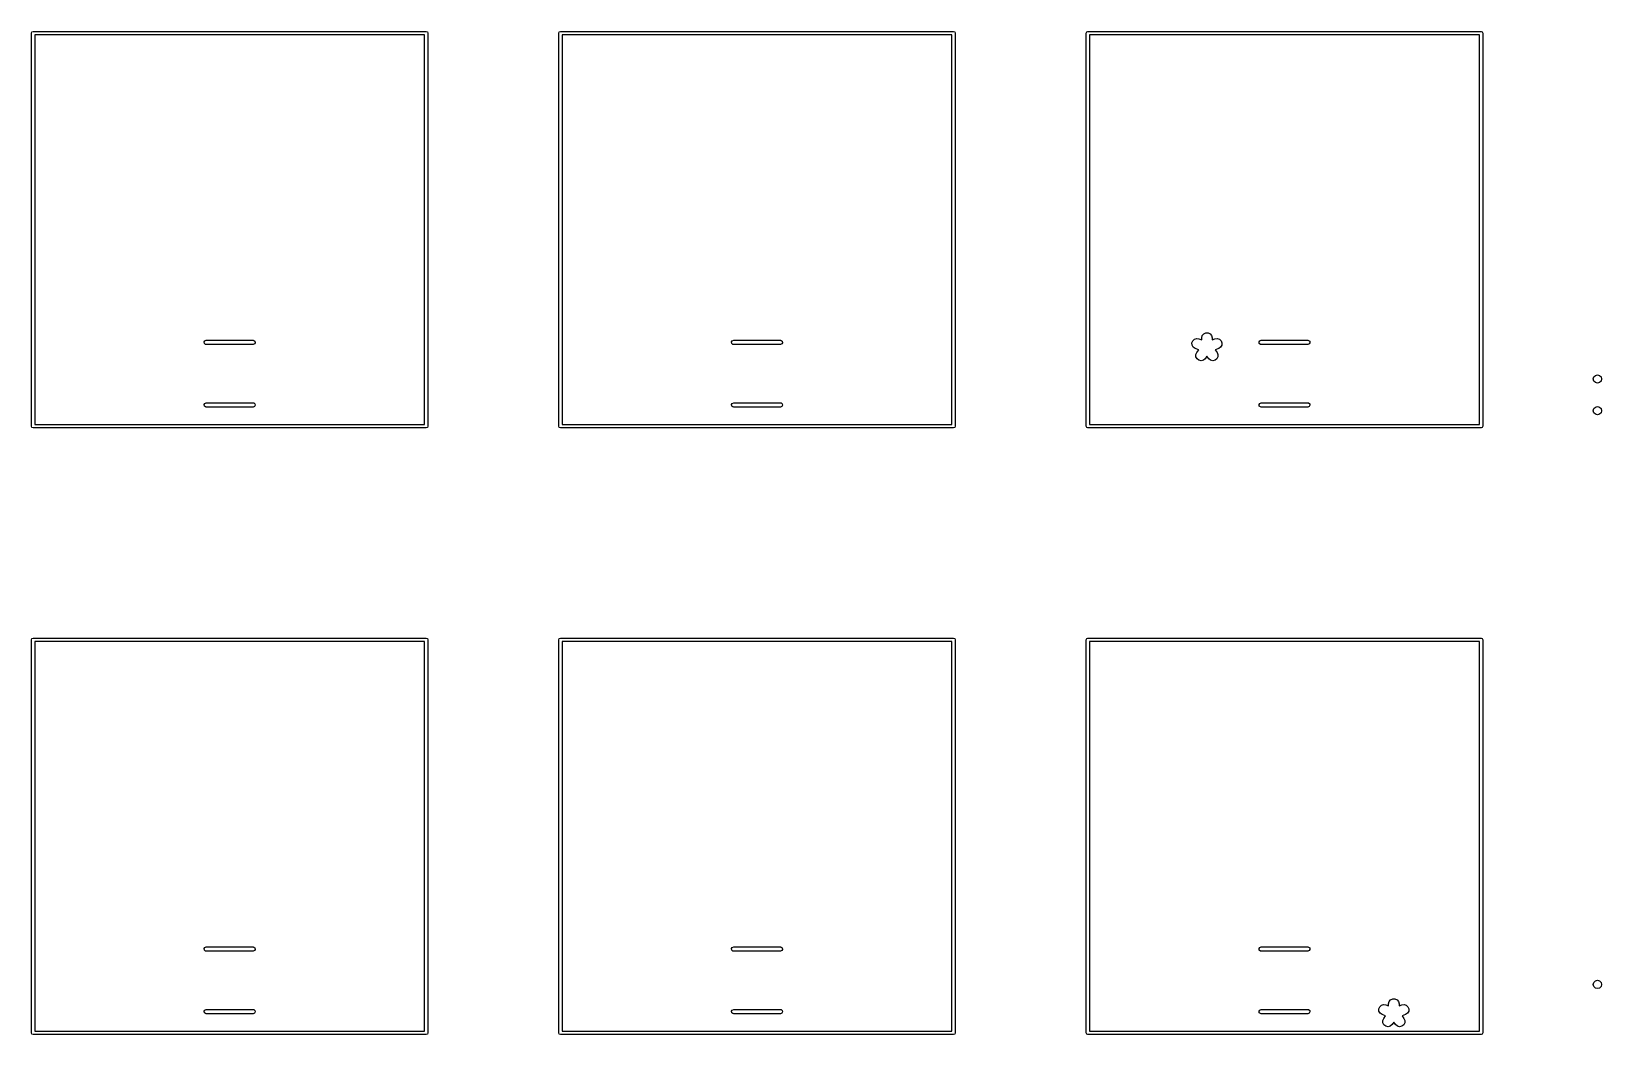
# Model space of a CAD drawing. Extents: x 9 to 342, y 7 to 196.
# Drawn here: x 280.2 to 337, y 105.4 to 141.6 of the extents above; entities that cross this region are included whole.
import ezdxf

# ---------------------------------------------------------------- set-up
doc = ezdxf.new("R2010")
doc.units = 0
doc.layers.add('BLACK', color=7, linetype='CONTINUOUS')

msp = doc.modelspace()

# ---------------------------------------------------------------- linework, layer by layer
at = {"layer": 'BLACK', "linetype": 'CONTINUOUS'}
for p, q in [((280.241, 141.561), (280.259, 141.604)), ((280.241, 127.361), (280.241, 141.561)), ((280.259, 141.604), (280.301, 141.621)), ((280.301, 141.621), (294.501, 141.621)), ((280.361, 141.501), (280.361, 127.421)), ((294.441, 141.501), (280.361, 141.501)), ((294.441, 127.421), (294.441, 141.501)), ((294.501, 141.621), (294.543, 141.604)), ((294.543, 141.604), (294.561, 141.561)), ((294.561, 141.561), (294.561, 127.361)), ((299.291, 141.561), (299.309, 141.604)), ((299.291, 127.361), (299.291, 141.561)), ((299.309, 141.604), (299.351, 141.621)), ((299.351, 141.621), (313.551, 141.621)), ((299.411, 141.501), (299.411, 127.421)), ((313.491, 141.501), (299.411, 141.501)), ((313.491, 127.421), (313.491, 141.501)), ((313.551, 141.621), (313.593, 141.604)), ((313.593, 141.604), (313.611, 141.561)), ((313.611, 141.561), (313.611, 127.361)), ((318.341, 141.561), (318.359, 141.604)), ((318.341, 127.361), (318.341, 141.561)), ((318.359, 141.604), (318.401, 141.621)), ((318.401, 141.621), (332.601, 141.621)), ((318.461, 141.501), (318.461, 127.421)), ((332.541, 141.501), (318.461, 141.501)), ((332.541, 127.421), (332.541, 141.501)), ((332.601, 141.621), (332.643, 141.604)), ((332.643, 141.604), (332.661, 141.561)), ((332.661, 141.561), (332.661, 127.361)), ((286.481, 130.405), (286.507, 130.45)), ((286.507, 130.45), (286.556, 130.468)), ((286.556, 130.468), (288.246, 130.468)), ((288.246, 130.468), (288.272, 130.463)), ((288.272, 130.463), (288.312, 130.43)), ((305.531, 130.405), (305.557, 130.45)), ((305.557, 130.45), (305.606, 130.468)), ((305.606, 130.468), (307.296, 130.468)), ((307.296, 130.468), (307.322, 130.463)), ((307.322, 130.463), (307.362, 130.43)), ((322.158, 130.373), (322.189, 130.45)), ((322.189, 130.45), (322.25, 130.507)), ((322.25, 130.507), (322.33, 130.531)), ((322.33, 130.531), (322.412, 130.518)), ((322.412, 130.518), (322.512, 130.478)), ((322.512, 130.558), (322.531, 130.639)), ((322.512, 130.478), (322.512, 130.558)), ((322.531, 130.639), (322.583, 130.705)), ((322.583, 130.705), (322.658, 130.741)), ((322.658, 130.741), (322.742, 130.741)), ((322.742, 130.741), (322.817, 130.705)), ((322.817, 130.705), (322.869, 130.639)), ((322.869, 130.639), (322.887, 130.558)), ((322.887, 130.558), (322.887, 130.478)), ((322.887, 130.478), (322.988, 130.518)), ((322.988, 130.518), (323.07, 130.531)), ((323.07, 130.531), (323.15, 130.507)), ((323.15, 130.507), (323.211, 130.45)), ((323.211, 130.45), (323.242, 130.373)), ((324.581, 130.405), (324.607, 130.45)), ((324.607, 130.45), (324.656, 130.468)), ((324.656, 130.468), (326.346, 130.468)), ((326.346, 130.468), (326.372, 130.463)), ((326.372, 130.463), (326.412, 130.43)), ((286.49, 130.353), (286.481, 130.405)), ((286.53, 130.32), (286.49, 130.353)), ((286.556, 130.315), (286.53, 130.32)), ((288.246, 130.315), (286.556, 130.315)), ((288.295, 130.333), (288.246, 130.315)), ((288.321, 130.378), (288.295, 130.333)), ((288.312, 130.43), (288.321, 130.378)), ((305.54, 130.353), (305.531, 130.405)), ((305.58, 130.32), (305.54, 130.353)), ((305.606, 130.315), (305.58, 130.32)), ((307.296, 130.315), (305.606, 130.315)), ((307.345, 130.333), (307.296, 130.315)), ((307.371, 130.378), (307.345, 130.333)), ((307.362, 130.43), (307.371, 130.378)), ((322.163, 130.29), (322.158, 130.373)), ((322.205, 130.217), (322.163, 130.29)), ((322.273, 130.17), (322.205, 130.217)), ((322.403, 130.118), (322.273, 130.17)), ((322.302, 129.951), (322.336, 130.028)), ((322.304, 129.868), (322.302, 129.951)), ((322.336, 130.028), (322.403, 130.118)), ((322.7, 129.888), (322.636, 129.803)), ((322.764, 129.803), (322.7, 129.888)), ((323.127, 130.17), (322.997, 130.118)), ((322.997, 130.118), (323.064, 130.028)), ((323.064, 130.028), (323.098, 129.951)), ((323.098, 129.951), (323.096, 129.868)), ((323.195, 130.217), (323.127, 130.17)), ((323.237, 130.29), (323.195, 130.217)), ((323.242, 130.373), (323.237, 130.29)), ((324.59, 130.353), (324.581, 130.405)), ((324.63, 130.32), (324.59, 130.353)), ((324.656, 130.315), (324.63, 130.32)), ((326.346, 130.315), (324.656, 130.315)), ((326.395, 130.333), (326.346, 130.315)), ((326.421, 130.378), (326.395, 130.333)), ((326.412, 130.43), (326.421, 130.378)), ((322.343, 129.794), (322.304, 129.868)), ((322.409, 129.744), (322.343, 129.794)), ((322.491, 129.728), (322.409, 129.744)), ((322.572, 129.749), (322.491, 129.728)), ((322.636, 129.803), (322.572, 129.749)), ((322.828, 129.749), (322.764, 129.803)), ((322.909, 129.728), (322.828, 129.749)), ((322.991, 129.744), (322.909, 129.728)), ((323.057, 129.794), (322.991, 129.744)), ((323.096, 129.868), (323.057, 129.794)), ((336.654, 129.071), (336.674, 129.146)), ((336.674, 128.996), (336.654, 129.071)), ((336.674, 129.146), (336.729, 129.201)), ((336.729, 128.941), (336.674, 128.996)), ((336.729, 129.201), (336.804, 129.221)), ((336.804, 128.921), (336.729, 128.941)), ((336.804, 129.221), (336.879, 129.201)), ((336.879, 128.941), (336.804, 128.921)), ((336.879, 129.201), (336.934, 129.146)), ((336.934, 128.996), (336.879, 128.941)), ((336.934, 129.146), (336.954, 129.071)), ((336.954, 129.071), (336.934, 128.996)), ((286.481, 128.144), (286.507, 128.189)), ((286.507, 128.189), (286.556, 128.207)), ((286.556, 128.207), (288.246, 128.207)), ((288.246, 128.207), (288.272, 128.203)), ((288.272, 128.203), (288.312, 128.169)), ((305.531, 128.144), (305.557, 128.189)), ((305.557, 128.189), (305.606, 128.207)), ((305.606, 128.207), (307.296, 128.207)), ((307.296, 128.207), (307.322, 128.203)), ((307.322, 128.203), (307.362, 128.169)), ((324.581, 128.144), (324.607, 128.189)), ((324.607, 128.189), (324.656, 128.207)), ((324.656, 128.207), (326.346, 128.207)), ((326.346, 128.207), (326.372, 128.203)), ((326.372, 128.203), (326.412, 128.169)), ((286.49, 128.093), (286.481, 128.144)), ((286.53, 128.059), (286.49, 128.093)), ((286.556, 128.055), (286.53, 128.059)), ((288.246, 128.055), (286.556, 128.055)), ((288.295, 128.073), (288.246, 128.055)), ((288.321, 128.118), (288.295, 128.073)), ((288.312, 128.169), (288.321, 128.118)), ((305.54, 128.093), (305.531, 128.144)), ((305.58, 128.059), (305.54, 128.093)), ((305.606, 128.055), (305.58, 128.059)), ((307.296, 128.055), (305.606, 128.055)), ((307.345, 128.073), (307.296, 128.055)), ((307.371, 128.118), (307.345, 128.073)), ((307.362, 128.169), (307.371, 128.118)), ((324.59, 128.093), (324.581, 128.144)), ((324.63, 128.059), (324.59, 128.093)), ((324.656, 128.055), (324.63, 128.059)), ((326.346, 128.055), (324.656, 128.055)), ((326.395, 128.073), (326.346, 128.055)), ((326.421, 128.118), (326.395, 128.073)), ((326.412, 128.169), (326.421, 128.118)), ((336.654, 127.923), (336.674, 127.998)), ((336.674, 127.848), (336.654, 127.923)), ((336.674, 127.998), (336.729, 128.053)), ((336.729, 127.793), (336.674, 127.848)), ((336.729, 128.053), (336.804, 128.073)), ((336.804, 127.773), (336.729, 127.793)), ((336.804, 128.073), (336.879, 128.053)), ((336.879, 127.793), (336.804, 127.773)), ((336.879, 128.053), (336.934, 127.998)), ((336.934, 127.848), (336.879, 127.793)), ((336.934, 127.998), (336.954, 127.923)), ((336.954, 127.923), (336.934, 127.848)), ((280.259, 127.319), (280.241, 127.361)), ((280.301, 127.301), (280.259, 127.319)), ((294.501, 127.301), (280.301, 127.301)), ((280.361, 127.421), (294.441, 127.421)), ((294.543, 127.319), (294.501, 127.301)), ((294.561, 127.361), (294.543, 127.319)), ((299.309, 127.319), (299.291, 127.361)), ((299.351, 127.301), (299.309, 127.319)), ((313.551, 127.301), (299.351, 127.301)), ((299.411, 127.421), (313.491, 127.421)), ((313.593, 127.319), (313.551, 127.301)), ((313.611, 127.361), (313.593, 127.319)), ((318.359, 127.319), (318.341, 127.361)), ((318.401, 127.301), (318.359, 127.319)), ((332.601, 127.301), (318.401, 127.301)), ((318.461, 127.421), (332.541, 127.421)), ((332.643, 127.319), (332.601, 127.301)), ((332.661, 127.361), (332.643, 127.319)), ((280.241, 119.654), (280.259, 119.696)), ((280.259, 119.696), (280.301, 119.714)), ((280.301, 119.714), (294.501, 119.714)), ((294.501, 119.714), (294.543, 119.696)), ((294.543, 119.696), (294.561, 119.654)), ((299.291, 119.654), (299.309, 119.696)), ((299.309, 119.696), (299.351, 119.714)), ((299.351, 119.714), (313.551, 119.714)), ((313.551, 119.714), (313.593, 119.696)), ((313.593, 119.696), (313.611, 119.654)), ((318.341, 119.654), (318.359, 119.696)), ((318.359, 119.696), (318.401, 119.714)), ((318.401, 119.714), (332.601, 119.714)), ((332.601, 119.714), (332.643, 119.696)), ((332.643, 119.696), (332.661, 119.654)), ((280.241, 105.454), (280.241, 119.654)), ((280.361, 119.594), (280.361, 105.514)), ((294.441, 119.594), (280.361, 119.594)), ((294.441, 105.514), (294.441, 119.594)), ((294.561, 119.654), (294.561, 105.454)), ((299.291, 105.454), (299.291, 119.654)), ((299.411, 119.594), (299.411, 105.514)), ((313.491, 119.594), (299.411, 119.594)), ((313.491, 105.514), (313.491, 119.594)), ((313.611, 119.654), (313.611, 105.454)), ((318.341, 105.454), (318.341, 119.654)), ((318.461, 119.594), (318.461, 105.514)), ((332.541, 119.594), (318.461, 119.594)), ((332.541, 105.514), (332.541, 119.594)), ((332.661, 119.654), (332.661, 105.454)), ((286.481, 108.497), (286.507, 108.542)), ((286.49, 108.446), (286.481, 108.497)), ((286.53, 108.412), (286.49, 108.446)), ((286.507, 108.542), (286.556, 108.56)), ((286.556, 108.408), (286.53, 108.412)), ((286.556, 108.56), (288.246, 108.56)), ((288.246, 108.408), (286.556, 108.408)), ((288.246, 108.56), (288.272, 108.556)), ((288.295, 108.426), (288.246, 108.408)), ((288.272, 108.556), (288.312, 108.522)), ((288.321, 108.471), (288.295, 108.426)), ((288.312, 108.522), (288.321, 108.471)), ((305.531, 108.497), (305.557, 108.542)), ((305.54, 108.446), (305.531, 108.497)), ((305.58, 108.412), (305.54, 108.446)), ((305.557, 108.542), (305.606, 108.56)), ((305.606, 108.408), (305.58, 108.412)), ((305.606, 108.56), (307.296, 108.56)), ((307.296, 108.408), (305.606, 108.408)), ((307.296, 108.56), (307.322, 108.556)), ((307.345, 108.426), (307.296, 108.408)), ((307.322, 108.556), (307.362, 108.522)), ((307.371, 108.471), (307.345, 108.426)), ((307.362, 108.522), (307.371, 108.471)), ((324.581, 108.497), (324.607, 108.542)), ((324.59, 108.446), (324.581, 108.497)), ((324.63, 108.412), (324.59, 108.446)), ((324.607, 108.542), (324.656, 108.56)), ((324.656, 108.408), (324.63, 108.412)), ((324.656, 108.56), (326.346, 108.56)), ((326.346, 108.408), (324.656, 108.408)), ((326.346, 108.56), (326.372, 108.556)), ((326.395, 108.426), (326.346, 108.408)), ((326.372, 108.556), (326.412, 108.522)), ((326.421, 108.471), (326.395, 108.426)), ((326.412, 108.522), (326.421, 108.471)), ((336.654, 107.205), (336.674, 107.28)), ((336.674, 107.13), (336.654, 107.205)), ((336.674, 107.28), (336.729, 107.335)), ((336.729, 107.335), (336.804, 107.355)), ((336.804, 107.355), (336.879, 107.335)), ((336.879, 107.335), (336.934, 107.28)), ((336.934, 107.28), (336.954, 107.205)), ((336.954, 107.205), (336.934, 107.13)), ((329.281, 106.589), (329.333, 106.655)), ((329.333, 106.655), (329.408, 106.691)), ((329.408, 106.691), (329.492, 106.691)), ((329.492, 106.691), (329.567, 106.655)), ((329.567, 106.655), (329.619, 106.589)), ((336.729, 107.075), (336.674, 107.13)), ((336.804, 107.055), (336.729, 107.075)), ((336.879, 107.075), (336.804, 107.055)), ((336.934, 107.13), (336.879, 107.075)), ((286.481, 106.237), (286.507, 106.282)), ((286.49, 106.185), (286.481, 106.237)), ((286.53, 106.152), (286.49, 106.185)), ((286.507, 106.282), (286.556, 106.3)), ((286.556, 106.147), (286.53, 106.152)), ((286.556, 106.3), (288.246, 106.3)), ((288.246, 106.147), (286.556, 106.147)), ((288.246, 106.3), (288.272, 106.295)), ((288.295, 106.165), (288.246, 106.147)), ((288.272, 106.295), (288.312, 106.262)), ((288.321, 106.21), (288.295, 106.165)), ((288.312, 106.262), (288.321, 106.21)), ((305.531, 106.237), (305.557, 106.282)), ((305.54, 106.185), (305.531, 106.237)), ((305.58, 106.152), (305.54, 106.185)), ((305.557, 106.282), (305.606, 106.3)), ((305.606, 106.147), (305.58, 106.152)), ((305.606, 106.3), (307.296, 106.3)), ((307.296, 106.147), (305.606, 106.147)), ((307.296, 106.3), (307.322, 106.295)), ((307.345, 106.165), (307.296, 106.147)), ((307.322, 106.295), (307.362, 106.262)), ((307.371, 106.21), (307.345, 106.165)), ((307.362, 106.262), (307.371, 106.21)), ((324.581, 106.237), (324.607, 106.282)), ((324.59, 106.185), (324.581, 106.237)), ((324.63, 106.152), (324.59, 106.185)), ((324.607, 106.282), (324.656, 106.3)), ((324.656, 106.147), (324.63, 106.152)), ((324.656, 106.3), (326.346, 106.3)), ((326.346, 106.147), (324.656, 106.147)), ((326.346, 106.3), (326.372, 106.295)), ((326.395, 106.165), (326.346, 106.147)), ((326.372, 106.295), (326.412, 106.262)), ((326.421, 106.21), (326.395, 106.165)), ((326.412, 106.262), (326.421, 106.21)), ((328.908, 106.323), (328.939, 106.4)), ((328.913, 106.24), (328.908, 106.323)), ((328.955, 106.167), (328.913, 106.24)), ((328.939, 106.4), (329, 106.457)), ((329.023, 106.12), (328.955, 106.167)), ((329, 106.457), (329.08, 106.481)), ((329.153, 106.068), (329.023, 106.12)), ((329.08, 106.481), (329.162, 106.468)), ((329.086, 105.978), (329.153, 106.068)), ((329.162, 106.468), (329.262, 106.428)), ((329.262, 106.508), (329.281, 106.589)), ((329.262, 106.428), (329.262, 106.508)), ((329.619, 106.589), (329.637, 106.508)), ((329.637, 106.508), (329.637, 106.428)), ((329.637, 106.428), (329.738, 106.468)), ((329.738, 106.468), (329.82, 106.481)), ((329.877, 106.12), (329.747, 106.068)), ((329.747, 106.068), (329.814, 105.978)), ((329.82, 106.481), (329.9, 106.457)), ((329.945, 106.167), (329.877, 106.12)), ((329.9, 106.457), (329.961, 106.4)), ((329.987, 106.24), (329.945, 106.167)), ((329.961, 106.4), (329.992, 106.323)), ((329.992, 106.323), (329.987, 106.24)), ((280.361, 105.514), (294.441, 105.514)), ((299.411, 105.514), (313.491, 105.514)), ((318.461, 105.514), (332.541, 105.514)), ((329.052, 105.901), (329.086, 105.978)), ((329.054, 105.818), (329.052, 105.901)), ((329.093, 105.744), (329.054, 105.818)), ((329.159, 105.694), (329.093, 105.744)), ((329.241, 105.678), (329.159, 105.694)), ((329.322, 105.699), (329.241, 105.678)), ((329.386, 105.753), (329.322, 105.699)), ((329.45, 105.838), (329.386, 105.753)), ((329.514, 105.753), (329.45, 105.838)), ((329.578, 105.699), (329.514, 105.753)), ((329.659, 105.678), (329.578, 105.699)), ((329.741, 105.694), (329.659, 105.678)), ((329.807, 105.744), (329.741, 105.694)), ((329.846, 105.818), (329.807, 105.744)), ((329.814, 105.978), (329.848, 105.901)), ((329.848, 105.901), (329.846, 105.818)), ((280.259, 105.411), (280.241, 105.454)), ((280.301, 105.394), (280.259, 105.411)), ((294.501, 105.394), (280.301, 105.394)), ((294.543, 105.411), (294.501, 105.394)), ((294.561, 105.454), (294.543, 105.411)), ((299.309, 105.411), (299.291, 105.454)), ((299.351, 105.394), (299.309, 105.411)), ((313.551, 105.394), (299.351, 105.394)), ((313.593, 105.411), (313.551, 105.394)), ((313.611, 105.454), (313.593, 105.411)), ((318.359, 105.411), (318.341, 105.454)), ((318.401, 105.394), (318.359, 105.411)), ((332.601, 105.394), (318.401, 105.394)), ((332.643, 105.411), (332.601, 105.394)), ((332.661, 105.454), (332.643, 105.411))]:
    msp.add_line(p, q, dxfattribs=at)

doc.saveas('drawing.dxf')
